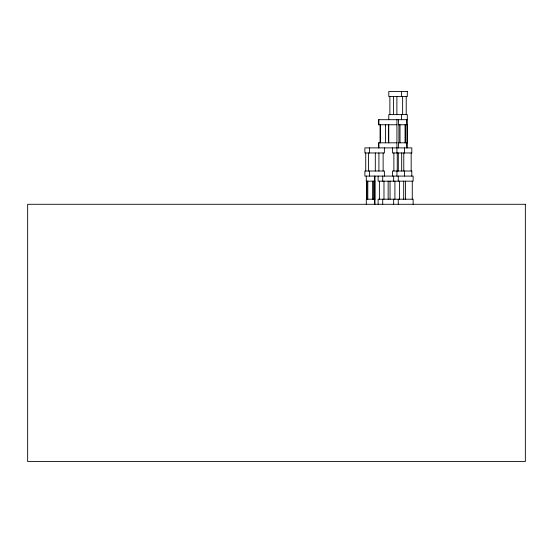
<?xml version="1.0" encoding="UTF-8"?>
<svg xmlns="http://www.w3.org/2000/svg" width="553" height="553" viewBox="0 0 553 553"><rect width="100%" height="100%" fill="white"/><g stroke="black" fill="none" stroke-linecap="round" stroke-linejoin="round"><path stroke-width="0.83" d="M407.298 119.697L378.556 119.697L378.556 124.771L396.936 124.771M407.298 124.771L398.492 124.771L398.492 119.697M396.936 142.819L378.556 142.819L378.556 147.893M407.298 142.819L398.492 142.819L398.492 147.893M413.132 204.285L413.132 199.211L378.128 199.211L378.128 204.285M412.268 181.163L412.268 199.211M411.805 176.089L411.805 171.015L392.492 171.015L392.492 176.089M411.169 152.967L411.169 171.015M407.298 147.893L407.298 114.616L388.794 114.616L388.794 119.697M407.043 124.771L407.043 142.819M406.607 119.697L406.607 124.771M406.607 142.819L406.607 147.893M406.22 96.575L406.22 114.616M405.577 181.163L405.577 199.211M405.397 124.771L405.397 142.819M405.079 124.771L405.079 142.819M404.416 147.893L404.416 152.967M404.416 171.015L404.416 176.089M403.78 152.967L403.78 171.015M403.69 181.163L403.69 199.211M402.632 96.575L402.632 114.616M401.678 152.967L401.685 171.015M401.554 91.494L401.554 96.575M401.554 114.616L401.554 119.697M400.013 124.771L400.013 142.819M399.508 181.163L399.508 199.211M398.927 124.771L398.927 142.819M398.312 152.967L398.312 171.015M398.25 176.089L398.25 181.163M398.25 199.211L398.25 204.285M397.241 152.967L397.248 171.015M396.888 96.575L396.888 114.616M396.936 119.697L396.93 152.967M396.93 171.015L396.93 176.089M394.911 181.163L394.911 199.211M393.881 152.967L393.881 171.015M393.66 176.089L393.66 181.163M393.66 199.211L393.66 204.285M393.46 96.575L393.46 114.616M392.492 147.893L392.492 152.967L411.805 152.967L411.805 147.893L364.883 147.893L364.883 152.967L384.39 152.967L384.39 147.893M390.045 181.163L390.045 199.211M389.872 96.575L389.872 114.616M388.759 124.771L388.759 142.819M388.538 124.771L388.538 142.819M388.158 181.163L388.158 199.211M385.496 124.771L385.496 142.819M384.39 176.089L384.39 171.015L364.883 171.015L364.883 176.089L413.132 176.089L413.132 181.163L378.128 181.163L378.128 176.089M383.976 181.163L383.976 199.211M383.125 152.967L383.125 171.015M382.717 176.089L382.717 181.163M382.717 199.211L382.717 204.285M380.429 124.771L380.429 142.819M380.077 124.771L380.077 142.819M379.379 181.163L379.379 199.211M378.909 119.697L378.909 124.771M378.909 142.819L378.909 147.893M378.916 152.967L378.916 171.015M375.307 152.967L375.307 171.015M374.989 176.089L374.989 181.163L366.286 181.163L366.286 176.089M374.989 204.285L374.989 199.211L366.286 199.211L366.286 204.285M374.941 181.163L374.941 199.211M374.775 181.163L374.775 199.211M374.402 176.089L374.402 181.163M374.402 199.211L374.402 204.285M373.144 181.163L373.144 199.211M372.881 181.163L372.881 199.211M369.418 147.893L369.418 152.967M369.418 171.015L369.418 176.089M368.568 152.967L368.568 171.015M367.807 181.163L367.807 199.211M366.826 181.163L366.826 199.211M366.66 181.163L366.66 199.211M365.733 152.967L365.733 171.015M407.298 91.494L388.794 91.494L388.794 96.575L407.298 96.575L407.298 91.494M525.35 204.285L27.65 204.285L27.65 461.506L525.35 461.506L525.35 204.285"/></g></svg>
